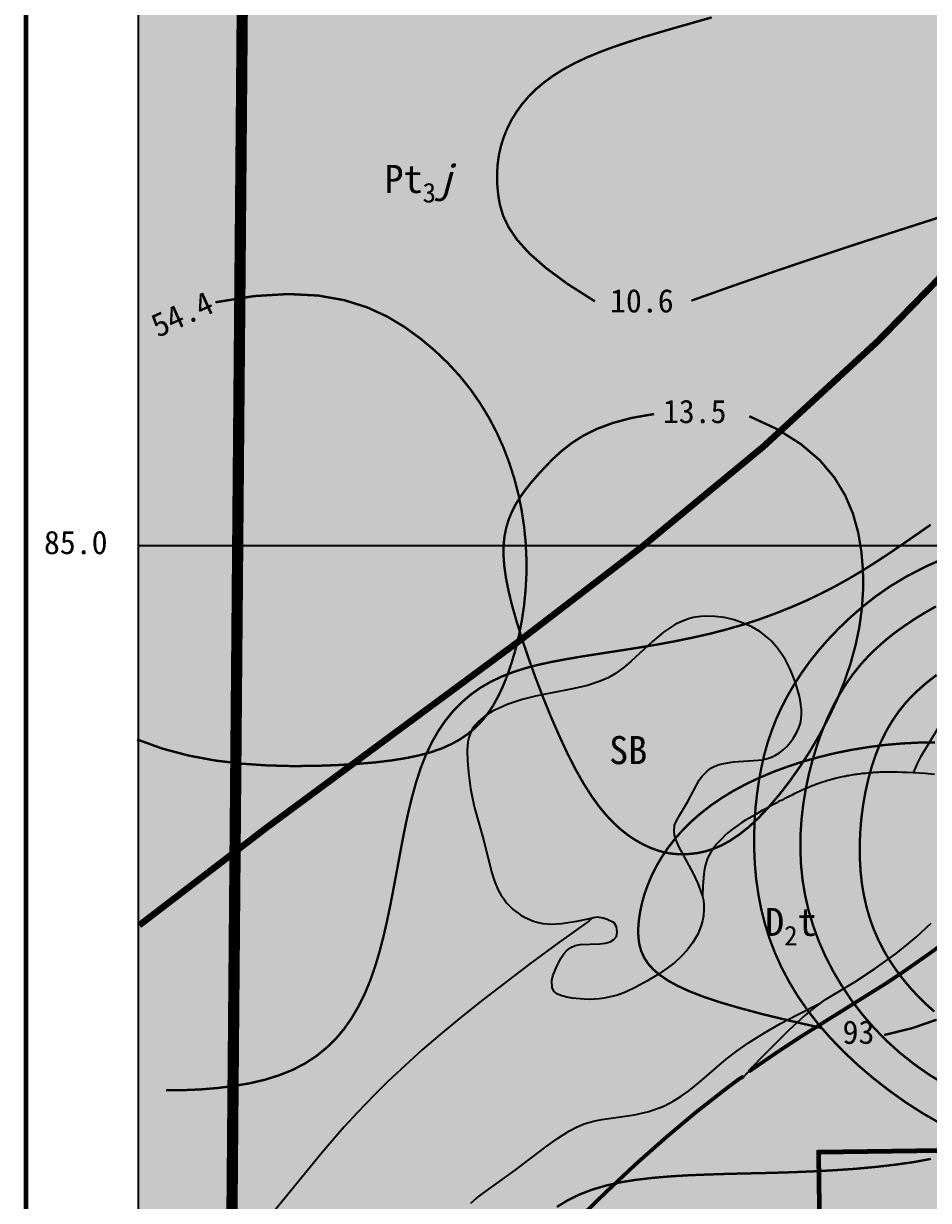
# Model space of a CAD drawing. Extents: x 13788 to 14373, y 59028 to 59855.
# Drawn here: x 13787.7 to 13884.5, y 59630 to 59755.8 of the extents above; entities that cross this region are included whole.
import ezdxf

# ---------------------------------------------------------------- set-up
doc = ezdxf.new("R2010")
doc.units = 0
doc.header["$LTSCALE"] = 0.5
doc.header["$MEASUREMENT"] = 0
for name, color, linetype in [('JJ', 7, 'Continuous'), ('TREE_LAYER', 7, 'Continuous'), ('图例WL', 7, 'Continuous'), ('图框', 7, 'Continuous'), ('地层代号', 7, 'Continuous'), ('地质界线', 7, 'Continuous'), ('填色', 6, 'Continuous'), ('异常WL', 7, 'Continuous'), ('异常WT', 7, 'Continuous'), ('构造', 7, 'Continuous')]:
    doc.layers.add(name, color=color, linetype=linetype)
doc.styles.add('HZTXT', font='', dxfattribs={"height": 1})
doc.styles.get("Standard").update_dxf_attribs({"font": ''})
doc.styles.get('HZTXT').set_extended_font_data('SimSun')
doc.styles.get('Standard').set_extended_font_data('SimSun')
doc.linetypes.add('914a', pattern='A,6,-2,[149,AAA.SHX,S=0.15,R=0,X=0,Y=0],-2', length=10)
doc.linetypes.add('实测不整合界线', pattern='A,0.408529,[54,DZZT,S=0.03,R=0,X=0,Y=1],1,[54,DZZT,S=0.03,R=0,X=0,Y=1],0.591471', length=2)

msp = doc.modelspace()

# ---------------------------------------------------------------- hatches: boundary and pattern name
at = {"layer": '图例WL', "linetype": 'Continuous', "true_color": 0xfd7e72}
h = msp.add_hatch(color=11, dxfattribs=at)
h.paths.add_polyline_path([(13922.66, 59613.28), (13921.44, 59611.35), (13920.31, 59609.66), (13919.15, 59608.06), (13918.24, 59606.96), (13917.39, 59606.07), (13916.31, 59605.11), (13915.14, 59604.2), (13913.88, 59603.35), (13912.54, 59602.56), (13910.65, 59601.59), (13908.18, 59600.5), (13905.67, 59599.55), (13903.47, 59598.81), (13902.01, 59598.38), (13900.17, 59597.96), (13896.9, 59597.32), (13898.82, 59599.61), (13900.29, 59601.26), (13901, 59601.99), (13901.66, 59602.62), (13902.59, 59603.36), (13907.1, 59605.91), (13909.86, 59607.59), (13913.33, 59609.79), (13914.59, 59610.52), (13915.45, 59610.96), (13916.93, 59611.61), (13918.33, 59612.1), (13920.25, 59612.67)], flags=16)
h.paths.add_polyline_path([(13967.63, 59630.74), (13966.99, 59632.44), (13966.42, 59633.94), (13965.92, 59635.25), (13965.47, 59636.39), (13965.07, 59637.39), (13964.7, 59638.25), (13964.36, 59639), (13964.05, 59639.65), (13963.73, 59640.23), (13963.42, 59640.74), (13963.09, 59641.18), (13962.74, 59641.58), (13962.35, 59641.92), (13961.91, 59642.23), (13961.42, 59642.5), (13960.85, 59642.75), (13960.21, 59642.98), (13959.51, 59643.19), (13958.75, 59643.38), (13957.97, 59643.56), (13957.17, 59643.72), (13956.37, 59643.86), (13955.58, 59643.98), (13954.83, 59644.09), (13954.13, 59644.18), (13953.47, 59644.26), (13952.87, 59644.34), (13952.32, 59644.41), (13951.82, 59644.5), (13951.37, 59644.6), (13950.98, 59644.72), (13950.64, 59644.88), (13950.36, 59645.06), (13950.14, 59645.28), (13949.96, 59645.53), (13949.83, 59645.81), (13949.74, 59646.11), (13949.69, 59646.44), (13949.68, 59646.79), (13949.71, 59647.16), (13949.77, 59647.54), (13949.86, 59647.95), (13949.99, 59648.38), (13950.15, 59648.84), (13950.35, 59649.33), (13950.59, 59649.85), (13950.88, 59650.41), (13951.2, 59651), (13951.58, 59651.64), (13951.99, 59652.32), (13952.43, 59653.03), (13952.9, 59653.77), (13953.38, 59654.54), (13953.88, 59655.33), (13954.37, 59656.15), (13954.87, 59656.98), (13955.36, 59657.83), (13955.84, 59658.69), (13956.31, 59659.57), (13956.8, 59660.46), (13957.28, 59661.38), (13957.78, 59662.31), (13958.3, 59663.26), (13958.83, 59664.23), (13959.39, 59665.22), (13959.97, 59666.21), (13960.56, 59667.2), (13961.17, 59668.17), (13961.77, 59669.1), (13962.38, 59669.99), (13962.99, 59670.81), (13963.58, 59671.55), (13964.17, 59672.21), (13964.75, 59672.78), (13965.36, 59673.29), (13966, 59673.72), (13966.69, 59674.11), (13967.45, 59674.45), (13968.29, 59674.75), (13969.23, 59675.03), (13970.28, 59675.29), (13971.43, 59675.53), (13972.66, 59675.77), (13973.95, 59676.02), (13975.29, 59676.27), (13976.65, 59676.53), (13978.03, 59676.82), (13979.4, 59677.13), (13980.75, 59677.47), (13982.07, 59677.85), (13983.35, 59678.25), (13984.58, 59678.69), (13985.77, 59679.16), (13986.89, 59679.66), (13987.96, 59680.2), (13988.95, 59680.76), (13989.86, 59681.35), (13990.71, 59681.97), (13991.5, 59682.61), (13992.23, 59683.27), (13992.92, 59683.94), (13993.57, 59684.61), (13994.19, 59685.29), (13994.78, 59685.97), (13995.37, 59686.63), (13995.93, 59687.29), (13996.49, 59687.93), (13997.04, 59688.54), (13997.58, 59689.12), (13998.11, 59689.67), (13998.64, 59690.18), (13999.16, 59690.64), (13999.67, 59691.04), (14000.18, 59691.4), (14000.67, 59691.71), (14001.14, 59691.96), (14001.58, 59692.17), (14001.99, 59692.33), (14002.35, 59692.44), (14002.67, 59692.5), (14002.94, 59692.52), (14003.16, 59692.49), (14003.34, 59692.41), (14003.49, 59692.27), (14003.6, 59692.08), (14003.68, 59691.83), (14003.75, 59691.51), (14003.8, 59691.12), (14003.83, 59690.67), (14003.86, 59690.15), (14003.88, 59689.58), (14003.88, 59688.96), (14003.88, 59688.31), (14003.87, 59687.62), (14003.86, 59686.91), (14003.83, 59686.19), (14003.8, 59685.46), (14003.77, 59684.72), (14003.73, 59683.98), (14003.69, 59683.23), (14003.66, 59682.49), (14003.63, 59681.74), (14003.61, 59680.99), (14003.61, 59680.25), (14003.62, 59679.51), (14003.64, 59678.77), (14003.67, 59678.04), (14003.71, 59677.31), (14003.77, 59676.59), (14003.83, 59675.87), (14003.9, 59675.16), (14003.98, 59674.46), (14004.07, 59673.76), (14004.16, 59673.05), (14004.25, 59672.33), (14004.33, 59671.56), (14004.41, 59670.75), (14004.47, 59669.88), (14004.52, 59668.93), (14004.55, 59667.9), (14004.55, 59666.76), (14004.53, 59665.56), (14004.5, 59664.31), (14004.46, 59663.06), (14004.4, 59661.84), (14004.35, 59660.68), (14004.29, 59659.61), (14004.24, 59658.66), (14007.02, 59663.28), (14008.15, 59665.85), (14008.9, 59667.68), (14009.6, 59669.55), (14010.07, 59670.98), (14010.61, 59672.93), (14010.93, 59674.45), (14011.22, 59676.28), (14011.39, 59677.81), (14011.5, 59679.84), (14011.49, 59681.85), (14011.35, 59683.84), (14011.24, 59684.81), (14011.02, 59686.26), (14010.66, 59688.02), (14010.16, 59689.95), (14008.27, 59696.31), (14007.6, 59698.74), (14007.15, 59700.66), (14006.84, 59702.56), (14006.69, 59704.1), (14006.61, 59705.99), (14006.62, 59707.91), (14006.76, 59712.37), (14006.8, 59714.43), (14006.75, 59716.56), (14006.65, 59718.19), (14006.49, 59719.76), (14006.18, 59721.92), (14005.28, 59726.97), (14004.98, 59728.79), (14004.82, 59730.07), (14004.54, 59733.58), (14004.29, 59736), (14003.91, 59738.55), (14003.49, 59740.62), (14003.09, 59742.18), (14002.78, 59743.22), (14002.42, 59744.24), (14002.03, 59745.25), (14001.45, 59746.54), (14001, 59747.43), (14000.49, 59748.26), (14000.2, 59748.65), (13999.51, 59749.37), (13999.1, 59749.71), (13998.65, 59750.02), (13998, 59750.41), (13997.03, 59750.88), (13996.11, 59751.25), (13995.3, 59751.51), (13994.59, 59751.64), (13994.18, 59751.65), (13993.31, 59751.56), (13992.38, 59751.34), (13991.4, 59751.02), (13989.85, 59750.41), (13986.93, 59749.16), (13984.37, 59748.16), (13983.5, 59747.76), (13982.73, 59747.34), (13982.08, 59746.86), (13981.69, 59746.48), (13981.1, 59745.8), (13980.2, 59744.58), (13978.31, 59741.87), (13977.65, 59741.01), (13976.97, 59740.23), (13976.13, 59739.42), (13975.56, 59739.04), (13974.76, 59738.67), (13974.29, 59738.52), (13973.27, 59738.25), (13972.33, 59738.27), (13970.98, 59738.65), (13969.87, 59738.87), (13968.31, 59739.06), (13967.34, 59739.22), (13966.95, 59739.21), (13966.53, 59739.16), (13965.64, 59738.93), (13964.69, 59738.55), (13963.7, 59738.05), (13962.22, 59737.13), (13961.27, 59736.42), (13960.37, 59735.68), (13959.12, 59734.49), (13956.7, 59731.94), (13956.03, 59731.29), (13955.32, 59730.69), (13954.44, 59730.1), (13953.63, 59729.64), (13950.52, 59728.17), (13949.59, 59727.68), (13948.67, 59727.12), (13948.21, 59726.81), (13947.21, 59726.02), (13944.31, 59723.38), (13943.54, 59722.77), (13942.6, 59722.23), (13941.84, 59722.03), (13937.97, 59722.2), (13936.89, 59722.17), (13935.81, 59722.05), (13934.75, 59721.81), (13934.23, 59721.64), (13933.72, 59721.43), (13933.23, 59721.17), (13932.76, 59720.87), (13932.31, 59720.51), (13931.89, 59720.09), (13931.49, 59719.62), (13931.12, 59719.09), (13930.66, 59718.24), (13930.3, 59717.44), (13930.11, 59716.89), (13930.01, 59716.46), (13929.87, 59715.51), (13929.82, 59713.92), (13929.87, 59712.81), (13929.98, 59711.72), (13930.21, 59710.18), (13930.59, 59708.29), (13930.84, 59706.85), (13931.02, 59705.37), (13931.1, 59704.35), (13931.13, 59703.32), (13931.11, 59702.27), (13931.03, 59701.22), (13930.86, 59700.01), (13930.78, 59699.64), (13928.67, 59697.4), (13928.24, 59697.54), (13928.02, 59697.9), (13927.84, 59698.4), (13927.16, 59701), (13926.8, 59702), (13926.42, 59702.8), (13925.77, 59703.86), (13925.24, 59704.99), (13924.83, 59706.27), (13924.7, 59706.8), (13924.52, 59707.9), (13924.47, 59708.45), (13924.47, 59709.54), (13924.56, 59710.35), (13924.85, 59711.35), (13925.21, 59712.02), (13926.23, 59713.66), (13926.77, 59714.62), (13927.23, 59715.61), (13927.56, 59716.61), (13927.65, 59717.12), (13927.7, 59717.64), (13927.69, 59718.15), (13927.61, 59718.67), (13927.46, 59719.18), (13927.24, 59719.7), (13926.93, 59720.21), (13926.52, 59720.73), (13925.54, 59721.71), (13924.74, 59722.88), (13924.13, 59723.67), (13923.38, 59724.52), (13922.94, 59724.95), (13921.97, 59725.77), (13921.43, 59726.15), (13920.32, 59726.81), (13919.95, 59726.97), (13919.48, 59726.96), (13919.17, 59726.75), (13918.87, 59726.4), (13918.6, 59725.93), (13918.35, 59725.36), (13918.14, 59724.73), (13917.96, 59724.05), (13917.74, 59722.86), (13917.61, 59721.75), (13917.57, 59720.73), (13917.61, 59719.91), (13917.73, 59718.66), (13917.72, 59717.87), (13917.68, 59717.02), (13917.58, 59716.09), (13917.37, 59714.61), (13917.08, 59713.03), (13916.72, 59711.4), (13916.31, 59709.73), (13915.85, 59708.07), (13914.73, 59704.53), (13914.21, 59703.13), (13913.83, 59702.25), (13913.41, 59701.38), (13912.93, 59700.54), (13912.38, 59699.71), (13911.74, 59698.88), (13911, 59698.03), (13909.84, 59696.84), (13909.04, 59696.1), (13907.84, 59695.1), (13906.7, 59694.26), (13905.66, 59693.62), (13904.83, 59693.23), (13903.67, 59692.81), (13902.37, 59692.44), (13898.94, 59691.59), (13897.34, 59691.16), (13895.68, 59690.64), (13894.56, 59690.23), (13892.56, 59689.4), (13891.19, 59688.73), (13890.4, 59688.25), (13890.05, 59687.99), (13889.72, 59687.71), (13889.22, 59687.17), (13888.66, 59686.41), (13888.15, 59685.55), (13886.27, 59681.79), (13885.56, 59680.54), (13883.73, 59677.47), (13883.32, 59676.7), (13882.88, 59675.71), (13884.14, 59675.64), (13885.37, 59675.49), (13886.27, 59675.21), (13887.04, 59674.74), (13887.7, 59674.02), (13888.09, 59673.38), (13888.32, 59672.92), (13888.69, 59671.94), (13888.95, 59670.88), (13889.11, 59669.79), (13889.17, 59668.72), (13889.12, 59667.59), (13888.96, 59666.59), (13888.65, 59665.39), (13888.16, 59664.23), (13887.43, 59662.91), (13886.86, 59662.06), (13886.22, 59661.23), (13885.53, 59660.42), (13884.78, 59659.64), (13883.22, 59658.18), (13882.36, 59657.44), (13881.03, 59656.39), (13878.79, 59654.77), (13876.68, 59653.37), (13873.48, 59651.45), (13873, 59651.12), (13872.28, 59650.58), (13871.3, 59649.77), (13869.53, 59648.15), (13866.86, 59645.48), (13865.66, 59644.23), (13865.29, 59643.75), (13864.74, 59643.24), (13864.24, 59642.96), (13862.89, 59641.95), (13859.59, 59639.37), (13856.46, 59636.74), (13853.17, 59633.83), (13849.92, 59630.77), (13845.84, 59626.8), (13840.1, 59621.06), (13838.63, 59619.54), (13837.86, 59618.7), (13838.31, 59618.92), (13839.88, 59620), (13841.53, 59621.03), (13843.31, 59622), (13844.73, 59622.68), (13846.77, 59623.51), (13848.42, 59624.07), (13850.04, 59624.53), (13852.24, 59625.06), (13854.72, 59625.55), (13858.58, 59626.2), (13861.24, 59626.54), (13864.21, 59626.81), (13868.48, 59627.08), (13872.33, 59627.21), (13875, 59627.23), (13876.07, 59627.19), (13877.1, 59627.09), (13878.37, 59626.89), (13879.53, 59626.52), (13880.42, 59626.1), (13881.25, 59625.56), (13881.65, 59625.24), (13882.22, 59624.68), (13882.86, 59623.92), (13883.41, 59623.1), (13883.91, 59622.22), (13884.39, 59621.21), (13884.86, 59620), (13885.06, 59618.98), (13884.99, 59618.02), (13884.66, 59617.15), (13883.95, 59615.55), (13883.76, 59615.03), (13883.64, 59614.53), (13883.6, 59614.07), (13883.68, 59613.65), (13883.89, 59613.28), (13884.57, 59612.78), (13885.07, 59612.6), (13885.6, 59612.51), (13886.13, 59612.53), (13886.89, 59612.68), (13887.39, 59612.7), (13887.88, 59612.53), (13888.57, 59611.88), (13888.9, 59611.3), (13889, 59610.89), (13889.03, 59610.41), (13889.02, 59609.88), (13888.87, 59608.04), (13888.81, 59606.34), (13888.73, 59605.74), (13887.61, 59603.62), (13887.19, 59602.62), (13887.02, 59602.1), (13886.89, 59601.56), (13886.79, 59600.8), (13886.78, 59600.46), (13886.82, 59599.91), (13886.93, 59599.36), (13887.13, 59598.82), (13887.59, 59598), (13887.89, 59597.59), (13888.54, 59596.89), (13889.51, 59596.05), (13890.31, 59595.46), (13891.18, 59594.89), (13892.5, 59594.08), (13894.34, 59593.02), (13895.56, 59592.23), (13896.56, 59591.46), (13897.48, 59590.53), (13897.83, 59590.12), (13898.2, 59589.66), (13898.87, 59588.7), (13900.49, 59586.12), (13900.8, 59585.26), (13901.15, 59583.67), (13901.63, 59584.1), (13906.9, 59588.75), (13919.05, 59599.33), (13922.54, 59602.25), (13925.69, 59604.79), (13928.5, 59606.94), (13931.36, 59608.99), (13934.27, 59610.93), (13936.8, 59612.47), (13939.61, 59614.03), (13942.72, 59615.61), (13945.91, 59617.1), (13949.62, 59618.71)])
at = {"layer": '填色', "true_color": 0xf5e173}
h = msp.add_hatch(color=41, dxfattribs=at)
h.paths.add_polyline_path([(14240, 59800), (13800, 59800), (13800, 59040), (14240, 59040)])
h.paths.add_polyline_path([(14090.68, 59568.55), (14090.64, 59568.66), (14090.59, 59568.77), (14090.55, 59568.88), (14090.5, 59568.99), (14090.45, 59569.09), (14090.41, 59569.2), (14090.36, 59569.31), (14090.32, 59569.41), (14090.27, 59569.52), (14090.23, 59569.62), (14090.19, 59569.73), (14090.14, 59569.83), (14090.1, 59569.93), (14090.06, 59570.03), (14090.02, 59570.13), (14089.97, 59570.22), (14089.93, 59570.32), (14089.89, 59570.41), (14089.85, 59570.51), (14089.81, 59570.6), (14089.77, 59570.69), (14089.74, 59570.78), (14089.7, 59570.87), (14089.66, 59570.95), (14089.63, 59571.04), (14089.59, 59571.12), (14089.55, 59571.2), (14089.52, 59571.28), (14089.49, 59571.35), (14089.49, 59571.35), (14089.72, 59570.82), (14090.26, 59569.55), (14090.73, 59568.45), (14090.73, 59568.45), (14090.73, 59568.45)], flags=16)
at = {"layer": '填色', "true_color": 0xff8787}
msp.add_hatch(color=11, dxfattribs=at).paths.add_polyline_path([(13859.99, 59674.92), (13860.26, 59675.3), (13860.82, 59675.89), (13861.22, 59676.18), (13861.66, 59676.4), (13862.13, 59676.58), (13862.62, 59676.71), (13863.66, 59676.86), (13865.77, 59677), (13866.75, 59677.1), (13867.28, 59677.22), (13867.71, 59677.36), (13868.14, 59677.58), (13868.55, 59677.85), (13868.96, 59678.17), (13869.34, 59678.53), (13869.7, 59678.93), (13870.03, 59679.37), (13870.43, 59680.03), (13870.65, 59680.51), (13870.8, 59680.99), (13870.88, 59681.48), (13870.92, 59681.97), (13870.91, 59682.47), (13870.77, 59683.49), (13870.66, 59684), (13870.27, 59685.35), (13869.9, 59686.36), (13869.68, 59686.84), (13869.21, 59687.77), (13868.94, 59688.21), (13868.36, 59689.04), (13867.7, 59689.78), (13867.35, 59690.11), (13866.98, 59690.43), (13866.46, 59690.8), (13865.61, 59691.29), (13864.69, 59691.71), (13863.71, 59692.04), (13862.7, 59692.29), (13861.67, 59692.43), (13860.63, 59692.45), (13860.12, 59692.41), (13859.33, 59692.29), (13858.84, 59692.16), (13858.36, 59692), (13857.45, 59691.58), (13857.02, 59691.32), (13856.17, 59690.74), (13854.98, 59689.75), (13852.71, 59687.65), (13851.97, 59687), (13851.05, 59686.33), (13850.25, 59685.87), (13849.41, 59685.49), (13848.05, 59685.04), (13846.6, 59684.7), (13842.47, 59683.88), (13841.07, 59683.53), (13839.46, 59683), (13838.44, 59682.55), (13837.96, 59682.31), (13837.07, 59681.75), (13836.68, 59681.45), (13836.33, 59681.13), (13836.02, 59680.78), (13835.76, 59680.42), (13835.48, 59679.87), (13835.35, 59679.45), (13835.26, 59679.01), (13835.19, 59678.07), (13835.22, 59677.03), (13835.31, 59675.72), (13835.53, 59674.02), (13835.73, 59672.96), (13835.97, 59671.96), (13836.97, 59668.44), (13837.77, 59665.11), (13838.09, 59664.11), (13838.5, 59663.16), (13838.79, 59662.64), (13839.08, 59662.21), (13839.39, 59661.81), (13840.11, 59661.09), (13840.92, 59660.48), (13841.36, 59660.22), (13842.27, 59659.82), (13842.76, 59659.68), (13843.25, 59659.59), (13844.24, 59659.52), (13845.25, 59659.58), (13846.91, 59659.82), (13848.11, 59660.1), (13848.71, 59660.21), (13849.13, 59660.25), (13849.73, 59660.15), (13850.13, 59660.02), (13850.89, 59659.66), (13851.15, 59659.23), (13851.22, 59658.66), (13851.13, 59658.2), (13850.87, 59657.87), (13850.46, 59657.64), (13849.94, 59657.5), (13849.35, 59657.42), (13847.24, 59657.34), (13846.71, 59657.24), (13846.26, 59657.03), (13845.86, 59656.73), (13845.51, 59656.34), (13845.21, 59655.9), (13844.76, 59655.02), (13844.35, 59653.99), (13844.23, 59653.49), (13844.26, 59652.7), (13844.47, 59652.33), (13844.82, 59652.05), (13845.29, 59651.85), (13845.83, 59651.71), (13846.41, 59651.61), (13847.67, 59651.5), (13848.24, 59651.48), (13849.31, 59651.54), (13849.82, 59651.61), (13850.79, 59651.81), (13851.24, 59651.94), (13852.11, 59652.26), (13853.12, 59652.74), (13854.4, 59653.42), (13855.71, 59654.21), (13856.56, 59654.8), (13857.37, 59655.43), (13858.01, 59656.01), (13858.7, 59656.75), (13859.31, 59657.56), (13859.82, 59658.44), (13860.21, 59659.38), (13860.34, 59659.88), (13860.44, 59660.39), (13860.49, 59661.15), (13860.47, 59661.69), (13860.39, 59662.24), (13860.26, 59662.78), (13859.88, 59663.87), (13859.38, 59664.92), (13857.82, 59667.83), (13857.46, 59668.68), (13857.35, 59669.07), (13857.29, 59669.44), (13857.35, 59670.09), (13857.48, 59670.42), (13857.91, 59671.22), (13858.75, 59672.62)])
at = {"layer": '填色', "true_color": 0xffcfbf}
h = msp.add_hatch(color=254, dxfattribs=at)
h.paths.add_polyline_path([(13810.44, 59597.75), (13812.14, 59598.85), (13812.95, 59599.44), (13813.64, 59600), (13800, 59600), (13800, 59593.74), (13802.65, 59594.44), (13804.72, 59595.12), (13806.72, 59595.89), (13808.63, 59596.77)])
h.paths.add_polyline_path([(13860.39, 59663.63), (13860.32, 59662.51), (13860.39, 59662.24), (13860.47, 59661.69), (13860.49, 59661.15), (13860.44, 59660.39), (13860.34, 59659.88), (13860.21, 59659.38), (13859.82, 59658.44), (13859.31, 59657.56), (13858.7, 59656.75), (13858.01, 59656.01), (13857.37, 59655.43), (13856.56, 59654.8), (13855.71, 59654.21), (13854.4, 59653.42), (13853.12, 59652.74), (13852.11, 59652.26), (13851.24, 59651.94), (13850.79, 59651.81), (13849.82, 59651.61), (13849.31, 59651.54), (13848.24, 59651.48), (13847.67, 59651.5), (13846.41, 59651.61), (13845.83, 59651.71), (13845.29, 59651.85), (13844.82, 59652.05), (13844.47, 59652.33), (13844.26, 59652.7), (13844.23, 59653.49), (13844.35, 59653.99), (13844.76, 59655.02), (13845.21, 59655.9), (13845.51, 59656.34), (13845.86, 59656.73), (13846.26, 59657.03), (13846.71, 59657.24), (13847.24, 59657.34), (13849.35, 59657.42), (13849.94, 59657.5), (13850.46, 59657.64), (13850.87, 59657.87), (13851.13, 59658.2), (13851.22, 59658.66), (13851.15, 59659.23), (13850.89, 59659.66), (13850.13, 59660.02), (13849.73, 59660.15), (13849.13, 59660.25), (13848.71, 59660.21), (13848.57, 59660.18), (13848.18, 59659.83), (13844.97, 59657.56), (13841.86, 59655.27), (13836.85, 59651.44), (13834.57, 59649.62), (13832.29, 59647.73), (13830.41, 59646.1), (13828.54, 59644.42), (13826.7, 59642.68), (13825.24, 59641.25), (13823.45, 59639.39), (13822.04, 59637.86), (13819.66, 59635.1), (13814.07, 59628.26), (13812.29, 59626.22), (13810.88, 59624.71), (13809.82, 59623.65), (13809.11, 59623), (13808.06, 59622.1), (13807.36, 59621.57), (13806.66, 59621.09), (13805.96, 59620.66), (13805.28, 59620.3), (13804.08, 59619.77), (13803.25, 59619.31), (13802.36, 59618.7), (13801.6, 59618.05), (13801.17, 59617.59), (13800.81, 59617.11), (13800.51, 59616.61), (13800.26, 59616.09), (13800, 59615.31), (13800, 59600), (13813.64, 59600), (13813.72, 59600.07), (13814.46, 59600.72), (13815.17, 59601.4), (13816.17, 59602.48), (13816.78, 59603.24), (13817.36, 59604.04), (13818.08, 59605.18), (13819.33, 59607.42), (13821.5, 59611.68), (13822.48, 59613.52), (13823.48, 59615.24), (13824.27, 59616.41), (13824.81, 59617.12), (13825.49, 59617.9), (13826.1, 59618.5), (13828.6, 59620.82), (13830.16, 59622.49), (13830.92, 59623.4), (13831.6, 59624.31), (13833.92, 59627.66), (13834.71, 59628.72), (13835.58, 59629.67), (13836.18, 59630.21), (13836.88, 59630.76), (13840.3, 59633.2), (13843.59, 59635.7), (13844.83, 59636.61), (13846.05, 59637.39), (13846.86, 59637.82), (13847.68, 59638.17), (13848.67, 59638.45), (13849.58, 59638.63), (13853.06, 59639.14), (13854.6, 59639.49), (13855.81, 59639.9), (13856.29, 59640.11), (13857.19, 59640.58), (13858.05, 59641.11), (13858.86, 59641.69), (13860.02, 59642.64), (13862.85, 59645.08), (13864.03, 59645.99), (13865.26, 59646.84), (13866.95, 59647.9), (13868.69, 59648.9), (13870.46, 59649.84), (13873, 59651.12), (13873.48, 59651.45), (13876.68, 59653.37), (13878.79, 59654.77), (13881.03, 59656.39), (13882.36, 59657.44), (13883.22, 59658.18), (13884.78, 59659.64), (13885.53, 59660.42), (13886.22, 59661.23), (13886.86, 59662.06), (13887.43, 59662.91), (13888.16, 59664.23), (13888.55, 59665.15), (13888.71, 59665.63), (13888.96, 59666.59), (13889.12, 59667.59), (13889.17, 59668.72), (13889.11, 59669.79), (13888.95, 59670.88), (13888.69, 59671.94), (13888.32, 59672.92), (13888.09, 59673.38), (13887.83, 59673.8), (13887.55, 59674.19), (13887.23, 59674.53), (13886.83, 59674.87), (13886.45, 59675.1), (13886.04, 59675.28), (13885.6, 59675.42), (13885.14, 59675.52), (13884.14, 59675.64), (13882.88, 59675.71), (13880.96, 59675.79), (13879.82, 59675.78), (13878.73, 59675.74), (13877.15, 59675.59), (13876.16, 59675.44), (13874.73, 59675.15), (13873.82, 59674.9), (13872.52, 59674.48), (13871.31, 59673.99), (13870.09, 59673.43), (13868.43, 59672.59), (13866.72, 59671.67), (13863.19, 59669.63), (13862.44, 59668.75), (13861.82, 59667.92), (13861.34, 59667.13), (13860.97, 59666.33), (13860.7, 59665.51), (13860.51, 59664.61)])
at = {"layer": '填色', "true_color": 0xe7c7b7}
h = msp.add_hatch(color=254, dxfattribs=at)
h.paths.add_polyline_path([(13818.47, 59593.41), (13821.69, 59598.13), (13823.02, 59600), (13813.64, 59600), (13812.95, 59599.44), (13812.14, 59598.85), (13810.44, 59597.75), (13808.63, 59596.77), (13806.72, 59595.89), (13804.72, 59595.12), (13802.65, 59594.44), (13800, 59593.74), (13800, 59584.29), (13801.08, 59584.71), (13802.37, 59585.16), (13803.75, 59585.59), (13805.72, 59586.15), (13809.43, 59587.08), (13815.12, 59588.35)])
h.paths.add_polyline_path([(13830.12, 59609.62), (13832.91, 59613.08), (13835.75, 59616.39), (13837.23, 59618.04), (13837.86, 59618.7), (13838.63, 59619.54), (13840.1, 59621.06), (13845.84, 59626.8), (13849.92, 59630.77), (13853.17, 59633.83), (13856.46, 59636.74), (13859.59, 59639.37), (13862.89, 59641.95), (13864.24, 59642.96), (13864.74, 59643.24), (13865.1, 59643.63), (13865.29, 59643.75), (13865.66, 59644.23), (13866.86, 59645.48), (13869.53, 59648.15), (13871.3, 59649.77), (13872.28, 59650.58), (13873, 59651.12), (13870.46, 59649.84), (13868.69, 59648.9), (13866.95, 59647.9), (13865.26, 59646.84), (13864.03, 59645.99), (13862.85, 59645.08), (13860.02, 59642.64), (13858.86, 59641.69), (13858.05, 59641.11), (13857.19, 59640.58), (13856.29, 59640.11), (13855.81, 59639.9), (13854.6, 59639.49), (13853.06, 59639.14), (13849.58, 59638.63), (13848.67, 59638.45), (13847.68, 59638.17), (13846.86, 59637.82), (13846.05, 59637.39), (13844.83, 59636.61), (13843.59, 59635.7), (13840.3, 59633.2), (13836.88, 59630.76), (13836.18, 59630.21), (13835.58, 59629.67), (13834.71, 59628.72), (13833.92, 59627.66), (13831.6, 59624.31), (13830.92, 59623.4), (13830.16, 59622.49), (13828.6, 59620.82), (13826.1, 59618.5), (13825.49, 59617.9), (13824.81, 59617.12), (13824.27, 59616.41), (13823.48, 59615.24), (13822.48, 59613.52), (13821.5, 59611.68), (13819.33, 59607.42), (13818.08, 59605.18), (13817.36, 59604.04), (13816.78, 59603.24), (13816.17, 59602.48), (13815.17, 59601.4), (13814.46, 59600.72), (13813.65, 59600), (13823.02, 59600), (13824.66, 59602.34), (13827.37, 59606.03)])

# ---------------------------------------------------------------- linework, layer by layer
at = {"layer": 'JJ', "color": 5, "linetype": '914a', "ltscale": 5, "const_width": 1.2, "elevation": 0.18, "flags": 128}
msp.add_lwpolyline([(14237.91, 59800), (14232.75, 59043.66), (13805.05, 59047.01), (13811.5, 59800)], dxfattribs=at)
at = {"layer": 'TREE_LAYER', "color": 5, "const_width": 0.5, "elevation": -20.42}
msp.add_lwpolyline([(13872.75, 59635.14), (14096.21, 59638.16), (14096.99, 59582.75), (14039.04, 59581.95), (14038.66, 59609.65), (13947.61, 59608.42), (13947.85, 59589.95), (13873.35, 59588.97), (13872.75, 59635.14)], close=True, dxfattribs=at)
at = {"layer": '图框', "const_width": 0.5, "elevation": 2}
msp.add_lwpolyline([(13788, 59812), (13788, 59028)], dxfattribs=at)
at = {"layer": '图框'}
for points, elevation in [([(13800, 59812), (13800, 59040)], 1), ([(13800, 59700), (14240, 59700)], 10)]:
    msp.add_lwpolyline(points, dxfattribs=dict(at, elevation=elevation))
at = {"layer": '地质界线'}
for points, elevation in [([(13860.32, 59662.51), (13860.26, 59662.78), (13859.88, 59663.87), (13859.38, 59664.92), (13857.82, 59667.83), (13857.46, 59668.68), (13857.35, 59669.07), (13857.29, 59669.44), (13857.35, 59670.09), (13857.48, 59670.42), (13857.91, 59671.22), (13858.75, 59672.62), (13859.99, 59674.92), (13860.26, 59675.3), (13860.82, 59675.89), (13861.22, 59676.18), (13861.66, 59676.4), (13862.13, 59676.58), (13862.62, 59676.71), (13863.66, 59676.86), (13865.77, 59677), (13866.75, 59677.1), (13867.28, 59677.22), (13867.71, 59677.36), (13868.14, 59677.58), (13868.55, 59677.85), (13868.96, 59678.17), (13869.34, 59678.53), (13869.7, 59678.93), (13870.03, 59679.37), (13870.43, 59680.03), (13870.65, 59680.51), (13870.8, 59680.99), (13870.88, 59681.48), (13870.92, 59681.97), (13870.91, 59682.47), (13870.77, 59683.49), (13870.66, 59684), (13870.27, 59685.35), (13869.9, 59686.36), (13869.68, 59686.84), (13869.21, 59687.77), (13868.94, 59688.21), (13868.36, 59689.04), (13867.7, 59689.78), (13867.35, 59690.11), (13866.98, 59690.43), (13866.46, 59690.8), (13865.61, 59691.29), (13864.69, 59691.71), (13863.71, 59692.04), (13862.7, 59692.29), (13861.67, 59692.43), (13860.63, 59692.45), (13860.12, 59692.41), (13859.33, 59692.29), (13858.84, 59692.16), (13858.36, 59692), (13857.45, 59691.58), (13857.02, 59691.32), (13856.17, 59690.74), (13854.98, 59689.75), (13852.71, 59687.65), (13851.97, 59687), (13851.05, 59686.33), (13850.25, 59685.87), (13849.41, 59685.49), (13848.05, 59685.04), (13846.6, 59684.7), (13842.47, 59683.88), (13841.07, 59683.53), (13839.46, 59683), (13838.44, 59682.55), (13837.96, 59682.31), (13837.07, 59681.75), (13836.68, 59681.45), (13836.33, 59681.13), (13836.02, 59680.78), (13835.76, 59680.42), (13835.48, 59679.87), (13835.35, 59679.45), (13835.26, 59679.01), (13835.19, 59678.07), (13835.22, 59677.03), (13835.31, 59675.72), (13835.53, 59674.02), (13835.73, 59672.96), (13835.97, 59671.96), (13836.97, 59668.44), (13837.77, 59665.11), (13838.09, 59664.11), (13838.5, 59663.16), (13838.79, 59662.64), (13839.08, 59662.21), (13839.39, 59661.81), (13840.11, 59661.09), (13840.92, 59660.48), (13841.36, 59660.22), (13842.27, 59659.82), (13842.76, 59659.68), (13843.25, 59659.59), (13844.24, 59659.52), (13845.25, 59659.58), (13846.91, 59659.82)], 223), ([(13885.14, 59675.52), (13884.14, 59675.64), (13882.88, 59675.71), (13883.32, 59676.7), (13883.73, 59677.47), (13885.56, 59680.54)], 215), ([(13846.91, 59659.82), (13848.11, 59660.1), (13848.57, 59660.18)], 223), ([(13873, 59651.12), (13873.48, 59651.45), (13876.68, 59653.37), (13878.79, 59654.77), (13881.03, 59656.39), (13882.36, 59657.44), (13883.22, 59658.18), (13884.78, 59659.64)], 215), ([(13835.58, 59629.67), (13836.18, 59630.21), (13836.88, 59630.76), (13840.3, 59633.2), (13843.59, 59635.7), (13844.83, 59636.61), (13846.05, 59637.39), (13846.86, 59637.82), (13847.68, 59638.17), (13848.67, 59638.45), (13849.58, 59638.63), (13853.06, 59639.14), (13854.6, 59639.49), (13855.81, 59639.9), (13856.29, 59640.11), (13857.19, 59640.58), (13858.05, 59641.11), (13858.86, 59641.69), (13860.02, 59642.64), (13862.85, 59645.08), (13864.03, 59645.99), (13865.26, 59646.84), (13866.95, 59647.9), (13868.69, 59648.9), (13870.46, 59649.84), (13873, 59651.12), (13872.28, 59650.58), (13871.3, 59649.77), (13869.53, 59648.15), (13866.86, 59645.48), (13865.66, 59644.23), (13865.29, 59643.75)], 237)]:
    msp.add_lwpolyline(points, dxfattribs=dict(at, elevation=elevation))
at = {"layer": '地质界线', "color": 0, "linetype": '实测不整合界线', "ltscale": 2, "flags": 128}
msp.add_lwpolyline([(13882.88, 59675.71), (13882.22, 59675.74), (13881.68, 59675.75), (13881.23, 59675.77), (13880.86, 59675.78), (13880.56, 59675.78), (13880.31, 59675.78), (13880.11, 59675.78), (13879.92, 59675.78), (13879.75, 59675.77), (13879.59, 59675.77), (13879.43, 59675.76), (13879.28, 59675.76), (13879.12, 59675.75), (13878.97, 59675.74), (13878.81, 59675.73), (13878.65, 59675.72), (13878.48, 59675.71), (13878.3, 59675.69), (13878.12, 59675.68), (13877.94, 59675.66), (13877.76, 59675.64), (13877.59, 59675.62), (13877.41, 59675.61), (13877.25, 59675.59), (13877.09, 59675.57), (13876.94, 59675.55), (13876.8, 59675.53), (13876.66, 59675.51), (13876.52, 59675.49), (13876.38, 59675.47), (13876.23, 59675.44), (13876.08, 59675.42), (13875.93, 59675.39), (13875.77, 59675.36), (13875.61, 59675.32), (13875.44, 59675.29), (13875.28, 59675.26), (13875.12, 59675.22), (13874.96, 59675.19), (13874.81, 59675.15), (13874.67, 59675.12), (13874.53, 59675.09), (13874.4, 59675.06), (13874.27, 59675.02), (13874.15, 59674.99), (13874.02, 59674.95), (13873.89, 59674.91), (13873.75, 59674.87), (13873.61, 59674.83), (13873.46, 59674.78), (13873.31, 59674.74), (13873.16, 59674.69), (13873, 59674.63), (13872.85, 59674.58), (13872.69, 59674.52), (13872.53, 59674.47), (13872.37, 59674.41), (13872.22, 59674.35), (13872.07, 59674.29), (13871.91, 59674.23), (13871.76, 59674.17), (13871.61, 59674.11), (13871.46, 59674.04), (13871.31, 59673.98), (13871.15, 59673.91), (13871, 59673.84), (13870.85, 59673.77), (13870.69, 59673.7), (13870.53, 59673.63), (13870.37, 59673.55), (13870.2, 59673.47), (13870.02, 59673.38), (13869.84, 59673.29), (13869.65, 59673.2), (13869.45, 59673.1), (13869.25, 59673), (13869.05, 59672.9), (13868.84, 59672.79), (13868.63, 59672.69), (13868.42, 59672.58), (13868.21, 59672.47), (13867.99, 59672.35), (13867.77, 59672.23), (13867.53, 59672.11), (13867.29, 59671.97), (13867.02, 59671.82), (13866.73, 59671.66), (13866.42, 59671.49), (13866.07, 59671.29), (13865.71, 59671.08), (13865.33, 59670.86), (13864.94, 59670.62), (13864.55, 59670.37), (13864.16, 59670.11), (13863.78, 59669.84), (13863.41, 59669.56), (13863.06, 59669.28), (13862.73, 59668.99), (13862.42, 59668.69), (13862.14, 59668.4), (13861.87, 59668.1), (13861.63, 59667.8), (13861.41, 59667.5), (13861.21, 59667.2), (13861.04, 59666.91), (13860.88, 59666.59), (13860.75, 59666.21), (13860.63, 59665.75), (13860.53, 59665.18), (13860.45, 59664.47), (13860.38, 59663.59), (13860.32, 59662.51)], dxfattribs=at)
for points, elevation in [([(13860.32, 59662.51), (13860.39, 59662.24), (13860.47, 59661.69), (13860.49, 59661.15), (13860.44, 59660.39), (13860.34, 59659.88), (13860.21, 59659.38), (13859.82, 59658.44), (13859.31, 59657.56), (13858.7, 59656.75), (13858.01, 59656.01), (13857.37, 59655.43), (13856.56, 59654.8), (13855.71, 59654.21), (13854.4, 59653.42), (13853.12, 59652.74), (13852.11, 59652.26), (13851.24, 59651.94), (13850.79, 59651.81), (13849.82, 59651.61), (13849.31, 59651.54), (13848.24, 59651.48), (13847.67, 59651.5), (13846.41, 59651.61), (13845.83, 59651.71), (13845.29, 59651.85), (13844.82, 59652.05), (13844.47, 59652.33), (13844.26, 59652.7), (13844.23, 59653.49), (13844.35, 59653.99), (13844.76, 59655.02), (13845.21, 59655.9), (13845.51, 59656.34), (13845.86, 59656.73), (13846.26, 59657.03), (13846.71, 59657.24), (13847.24, 59657.34), (13849.35, 59657.42), (13849.94, 59657.5), (13850.46, 59657.64), (13850.87, 59657.87), (13851.13, 59658.2), (13851.22, 59658.66), (13851.15, 59659.23), (13850.89, 59659.66), (13850.13, 59660.02), (13849.73, 59660.15), (13849.13, 59660.25), (13848.71, 59660.21), (13848.62, 59660.19)], 223), ([(13848.57, 59660.18), (13848.18, 59659.83), (13844.97, 59657.56), (13841.86, 59655.27), (13836.85, 59651.44), (13834.57, 59649.62), (13832.29, 59647.73), (13830.41, 59646.1), (13828.54, 59644.42), (13826.7, 59642.68), (13825.24, 59641.25), (13823.45, 59639.39), (13822.04, 59637.86), (13819.66, 59635.1), (13814.07, 59628.26), (13812.29, 59626.22), (13810.88, 59624.71), (13809.82, 59623.65), (13809.11, 59623), (13808.06, 59622.1), (13807.36, 59621.57), (13806.66, 59621.09), (13805.96, 59620.66), (13805.28, 59620.3), (13804.08, 59619.77), (13803.25, 59619.31), (13802.36, 59618.7), (13801.6, 59618.05), (13801.17, 59617.59), (13800.81, 59617.11), (13800.51, 59616.61), (13800.26, 59616.09), (13800, 59615.32)], 224)]:
    msp.add_lwpolyline(points, dxfattribs=dict(at, elevation=elevation))
at = {"layer": '地质界线', "elevation": 241}
msp.add_lwpolyline([(13865.29, 59643.75), (13865.1, 59643.63), (13864.74, 59643.24)], close=True, dxfattribs=at)
at = {"layer": '异常WL', "color": 202, "true_color": 0x8f00bf, "const_width": 0.25}
for points in [[(13861.32, 59756.47), (13859.44, 59755.93), (13857.6, 59755.41), (13855.81, 59754.89), (13854.09, 59754.38), (13852.44, 59753.85), (13850.86, 59753.32), (13849.38, 59752.77), (13847.98, 59752.19), (13846.69, 59751.58), (13845.5, 59750.94), (13844.42, 59750.26), (13843.44, 59749.55), (13842.56, 59748.81), (13841.77, 59748.03), (13841.07, 59747.22), (13840.46, 59746.38), (13839.92, 59745.51), (13839.47, 59744.61), (13839.09, 59743.68), (13838.79, 59742.73), (13838.57, 59741.75), (13838.43, 59740.73), (13838.37, 59739.7), (13838.39, 59738.63), (13838.49, 59737.54), (13838.68, 59736.41), (13839.03, 59735.24), (13839.62, 59734.01), (13840.52, 59732.68), (13841.81, 59731.25), (13843.58, 59729.69), (13845.89, 59727.98), (13848.83, 59726.11)], [(13859.14, 59726.18), (13864.01, 59727.91), (13868.61, 59729.5), (13872.95, 59730.96), (13877.03, 59732.31), (13880.86, 59733.55), (13884.44, 59734.7), (13887.79, 59735.77)]]:
    msp.add_lwpolyline(points, dxfattribs=at)
at = {"layer": '异常WL', "const_width": 0.25}
msp.add_lwpolyline([(13808.27, 59726.01), (13812.41, 59726.67), (13816.04, 59726.89), (13819.23, 59726.73), (13822.01, 59726.24), (13824.45, 59725.48), (13826.59, 59724.5), (13828.49, 59723.36), (13830.19, 59722.12), (13831.74, 59720.82), (13833.15, 59719.47), (13834.43, 59718.07), (13835.58, 59716.63), (13836.61, 59715.14), (13837.53, 59713.62), (13838.35, 59712.05), (13839.07, 59710.45), (13839.69, 59708.81), (13840.22, 59707.15), (13840.66, 59705.46), (13841, 59703.76), (13841.26, 59702.04), (13841.43, 59700.33), (13841.51, 59698.62), (13841.51, 59696.92), (13841.42, 59695.24), (13841.26, 59693.59), (13841.02, 59691.98), (13840.72, 59690.43), (13840.36, 59688.94), (13839.95, 59687.53), (13839.5, 59686.21), (13839.02, 59684.99), (13838.5, 59683.89), (13837.95, 59682.89), (13837.35, 59681.99), (13836.7, 59681.19), (13835.99, 59680.47), (13835.22, 59679.83), (13834.38, 59679.26), (13833.45, 59678.75), (13832.44, 59678.3), (13831.32, 59677.91), (13830.07, 59677.57), (13828.68, 59677.28), (13827.14, 59677.03), (13825.41, 59676.82), (13823.5, 59676.66), (13821.36, 59676.53), (13819.01, 59676.44), (13816.47, 59676.42), (13813.79, 59676.49), (13811.02, 59676.68), (13808.2, 59677.02), (13805.37, 59677.55), (13802.58, 59678.29), (13799.88, 59679.27)], dxfattribs=at)
at = {"layer": '异常WL', "color": 10, "const_width": 0.25}
msp.add_lwpolyline([(13865.33, 59713.83), (13868.38, 59712.41), (13870.87, 59710.83), (13872.87, 59709.12), (13874.42, 59707.29), (13875.58, 59705.38), (13876.42, 59703.41), (13876.98, 59701.39), (13877.32, 59699.36), (13877.49, 59697.34), (13877.51, 59695.32), (13877.38, 59693.31), (13877.11, 59691.32), (13876.7, 59689.34), (13876.16, 59687.38), (13875.5, 59685.44), (13874.73, 59683.53), (13873.84, 59681.64), (13872.87, 59679.8), (13871.83, 59678.02), (13870.74, 59676.34), (13869.62, 59674.75), (13868.49, 59673.3), (13867.37, 59671.99), (13866.29, 59670.84), (13865.25, 59669.88), (13864.25, 59669.09), (13863.3, 59668.45), (13862.39, 59667.95), (13861.52, 59667.58), (13860.67, 59667.31), (13859.86, 59667.13), (13859.07, 59667.03), (13858.3, 59666.99), (13857.55, 59667.01), (13856.81, 59667.09), (13856.08, 59667.24), (13855.35, 59667.46), (13854.63, 59667.74), (13853.9, 59668.09), (13853.16, 59668.51), (13852.42, 59669), (13851.66, 59669.59), (13850.88, 59670.29), (13850.1, 59671.11), (13849.29, 59672.08), (13848.47, 59673.22), (13847.63, 59674.54), (13846.77, 59676.06), (13845.89, 59677.78), (13845.01, 59679.68), (13844.13, 59681.7), (13843.28, 59683.79), (13842.48, 59685.89), (13841.73, 59687.97), (13841.06, 59689.97), (13840.47, 59691.85), (13839.99, 59693.55), (13839.61, 59695.09), (13839.33, 59696.49), (13839.15, 59697.76), (13839.06, 59698.92), (13839.07, 59699.98), (13839.16, 59700.97), (13839.35, 59701.89), (13839.61, 59702.77), (13839.96, 59703.61), (13840.38, 59704.43), (13840.88, 59705.23), (13841.45, 59706.02), (13842.09, 59706.82), (13842.79, 59707.62), (13843.55, 59708.44), (13844.37, 59709.28), (13845.29, 59710.12), (13846.35, 59710.95), (13847.58, 59711.74), (13849.04, 59712.47), (13850.76, 59713.11), (13852.79, 59713.65), (13855.16, 59714.06)], dxfattribs=at)
at = {"layer": '异常WL', "color": 210, "const_width": 0.25}
for points in [[(13884.72, 59702.22), (13883.33, 59701.25), (13881.93, 59700.28), (13880.5, 59699.3), (13879.05, 59698.34), (13877.57, 59697.4), (13876.06, 59696.5), (13874.52, 59695.64), (13872.94, 59694.83), (13871.33, 59694.06), (13869.68, 59693.35), (13868.01, 59692.69), (13866.31, 59692.07), (13864.58, 59691.51), (13862.83, 59691.01), (13861.05, 59690.55), (13859.26, 59690.15), (13857.47, 59689.78), (13855.69, 59689.45), (13853.92, 59689.15), (13852.17, 59688.87), (13850.47, 59688.61), (13848.81, 59688.35), (13847.2, 59688.1), (13845.66, 59687.83), (13844.17, 59687.55), (13842.74, 59687.24), (13841.38, 59686.88), (13840.07, 59686.46), (13838.84, 59685.98), (13837.67, 59685.42), (13836.57, 59684.78), (13835.53, 59684.04), (13834.57, 59683.21), (13833.67, 59682.29), (13832.85, 59681.28), (13832.09, 59680.17), (13831.4, 59678.96), (13830.78, 59677.66), (13830.23, 59676.26), (13829.74, 59674.77), (13829.31, 59673.21), (13828.91, 59671.6), (13828.55, 59669.93), (13828.22, 59668.24), (13827.9, 59666.52), (13827.58, 59664.8), (13827.26, 59663.09), (13826.93, 59661.39), (13826.58, 59659.72), (13826.2, 59658.08), (13825.78, 59656.48), (13825.32, 59654.94), (13824.8, 59653.46), (13824.22, 59652.05), (13823.56, 59650.73), (13822.83, 59649.48), (13822.02, 59648.32), (13821.12, 59647.25), (13820.12, 59646.28), (13819.03, 59645.4), (13817.83, 59644.62), (13816.52, 59643.94), (13815.1, 59643.37), (13813.57, 59642.89), (13811.96, 59642.51), (13810.26, 59642.22), (13808.51, 59642), (13806.7, 59641.85), (13804.85, 59641.77), (13802.97, 59641.75)], [(13873.14, 59648.4), (13869.77, 59649.17), (13866.85, 59649.87), (13864.35, 59650.54), (13862.22, 59651.16), (13860.43, 59651.76), (13858.93, 59652.34), (13857.68, 59652.92), (13856.64, 59653.49), (13855.78, 59654.08), (13855.07, 59654.68), (13854.51, 59655.3), (13854.09, 59655.96), (13853.78, 59656.64), (13853.58, 59657.37), (13853.48, 59658.14), (13853.46, 59658.96), (13853.52, 59659.83), (13853.65, 59660.75), (13853.85, 59661.71), (13854.12, 59662.69), (13854.48, 59663.7), (13854.9, 59664.71), (13855.41, 59665.72), (13856, 59666.72), (13856.66, 59667.7), (13857.41, 59668.66), (13858.24, 59669.59), (13859.15, 59670.5), (13860.15, 59671.37), (13861.24, 59672.22), (13862.41, 59673.02), (13863.67, 59673.79), (13865.02, 59674.51), (13866.46, 59675.19), (13867.96, 59675.82), (13869.54, 59676.4), (13871.17, 59676.93), (13872.86, 59677.4), (13874.59, 59677.82), (13876.36, 59678.17), (13878.15, 59678.46), (13879.96, 59678.69), (13881.74, 59678.84), (13883.5, 59678.93), (13885.2, 59678.94)], [(13885.36, 59649.3), (13882.75, 59648.4), (13879.74, 59647.66)], [(13844.77, 59629.28), (13845.93, 59630), (13847.18, 59630.61), (13848.53, 59631.13), (13849.98, 59631.56), (13851.54, 59631.91), (13853.21, 59632.18), (13854.99, 59632.39), (13856.89, 59632.55), (13858.88, 59632.67), (13860.94, 59632.75), (13863.08, 59632.82), (13865.27, 59632.87), (13867.51, 59632.92), (13869.77, 59632.99), (13872.05, 59633.08), (13874.32, 59633.2), (13876.56, 59633.35), (13878.75, 59633.55), (13880.86, 59633.79), (13882.87, 59634.07), (13884.75, 59634.42)]]:
    msp.add_lwpolyline(points, dxfattribs=at)
at = {"layer": '异常WL', "color": 14, "true_color": 0xaf0000, "const_width": 0.25}
for points in [[(13885.7, 59638.25), (13883.84, 59639.32), (13882.02, 59640.49), (13880.26, 59641.75), (13878.57, 59643.07), (13876.95, 59644.45), (13875.43, 59645.88), (13874.02, 59647.34), (13872.72, 59648.83), (13871.55, 59650.33), (13870.51, 59651.84), (13869.59, 59653.37), (13868.78, 59654.9), (13868.08, 59656.45), (13867.49, 59658.01), (13867, 59659.59), (13866.6, 59661.17), (13866.3, 59662.77), (13866.07, 59664.37), (13865.93, 59665.96), (13865.86, 59667.55), (13865.86, 59669.11), (13865.91, 59670.65), (13866.02, 59672.15), (13866.19, 59673.6), (13866.39, 59675), (13866.65, 59676.36), (13866.95, 59677.68), (13867.31, 59678.96), (13867.74, 59680.22), (13868.22, 59681.46), (13868.78, 59682.68), (13869.41, 59683.9), (13870.12, 59685.12), (13870.91, 59686.34), (13871.77, 59687.55), (13872.72, 59688.75), (13873.76, 59689.94), (13874.88, 59691.11), (13876.09, 59692.27), (13877.38, 59693.4), (13878.78, 59694.51), (13880.35, 59695.61), (13882.16, 59696.7), (13884.28, 59697.79), (13886.8, 59698.91)], [(13886.13, 59642.46), (13884.48, 59643.48), (13882.9, 59644.6), (13881.39, 59645.8), (13879.97, 59647.09), (13878.64, 59648.46), (13877.4, 59649.89), (13876.26, 59651.38), (13875.23, 59652.92), (13874.3, 59654.49), (13873.48, 59656.08), (13872.77, 59657.69), (13872.18, 59659.31), (13871.69, 59660.92), (13871.32, 59662.55), (13871.04, 59664.17), (13870.87, 59665.8), (13870.8, 59667.44), (13870.81, 59669.08), (13870.92, 59670.72), (13871.11, 59672.37), (13871.38, 59674), (13871.72, 59675.62), (13872.14, 59677.2), (13872.61, 59678.74), (13873.14, 59680.22), (13873.73, 59681.62), (13874.36, 59682.94), (13875.03, 59684.16), (13875.75, 59685.3), (13876.5, 59686.35), (13877.3, 59687.34), (13878.15, 59688.26), (13879.04, 59689.12), (13879.98, 59689.94), (13880.96, 59690.72), (13882, 59691.46), (13883.07, 59692.18), (13884.17, 59692.85), (13885.29, 59693.49)], [(13885.11, 59650.18), (13884.23, 59650.97), (13883.37, 59651.81), (13882.55, 59652.7), (13881.77, 59653.64), (13881.03, 59654.62), (13880.34, 59655.64), (13879.71, 59656.71), (13879.15, 59657.81), (13878.65, 59658.94), (13878.23, 59660.11), (13877.88, 59661.31), (13877.6, 59662.55), (13877.38, 59663.82), (13877.24, 59665.12), (13877.16, 59666.46), (13877.14, 59667.83), (13877.19, 59669.23), (13877.3, 59670.65), (13877.48, 59672.08), (13877.72, 59673.5), (13878.03, 59674.9), (13878.4, 59676.27), (13878.84, 59677.6), (13879.35, 59678.87), (13879.93, 59680.07), (13880.59, 59681.2), (13881.33, 59682.28), (13882.17, 59683.31), (13883.12, 59684.29), (13884.18, 59685.24), (13885.36, 59686.16)]]:
    msp.add_lwpolyline(points, dxfattribs=at)
at = {"layer": '构造'}
for points, const_width, elevation in [([(13942.35, 59799.7), (13932.98, 59785.81), (13923.14, 59772.26), (13912.82, 59759.07), (13902.03, 59746.26), (13890.79, 59733.85), (13879.09, 59721.86), (13866.8, 59710.54), (13853.91, 59699.9), (13840.63, 59689.71), (13813.67, 59669.79), (13800.12, 59659.4)], 0.7, 85), ([(13865.29, 59643.75), (13868.53, 59645.97), (13870.94, 59647.55), (13879.93, 59653.17), (13882.01, 59654.56), (13884.56, 59656.35), (13887.61, 59658.57), (13891.18, 59661.26), (13903.33, 59670.62), (13907.6, 59673.87), (13911.42, 59676.7), (13915.16, 59679.38)], 0.4, 199), ([(13837.86, 59618.7), (13838.63, 59619.54), (13840.1, 59621.06), (13845.84, 59626.8), (13849.92, 59630.77), (13853.17, 59633.83), (13856.46, 59636.74), (13859.59, 59639.37), (13862.89, 59641.95), (13864.24, 59642.96), (13864.74, 59643.24)], 0.4, 246)]:
    msp.add_lwpolyline(points, dxfattribs=dict(at, const_width=const_width, elevation=elevation))

# ---------------------------------------------------------------- texts
at = {"layer": '图框', "style": 'HZTXT'}
msp.add_text('85.0', height=2.5, dxfattribs=at).set_placement((13789.93, 59699.08))
at = {"layer": '地层代号', "insert": (13826.33, 59740.7), "char_height": 3, "width": 30.716, "attachment_point": 1}
msp.add_mtext('\\A1;Pt{\\H0.7x;\\S^ 3;\\fSimSun|b0|i1|c134|p2;\\H1.429x;j}', dxfattribs=at)
at = {"layer": '地层代号', "color": 0, "char_height": 3, "width": 30.716, "attachment_point": 1}
for s, insert in [('{\\fSimSun|b0|i0|c134|p2;SB}', (13850.35, 59679.63)), ('\\A1;{\\fSimSun|b0|i0|c134|p2;D\\H0.7x;\\S^ 2;\\H1.429x;t}', (13867.03, 59661.26))]:
    msp.add_mtext(s, dxfattribs=dict(at, insert=insert))
at = {"layer": '异常WT', "insert": (13802.13, 59722.16), "char_height": 2.5, "width": 13.9682, "attachment_point": 7, "rotation": 24.444}
msp.add_mtext('\\A1;54.4', dxfattribs=at)
at = {"layer": '异常WT', "color": 202, "true_color": 0x8f00bf, "insert": (13850.45, 59724.88), "char_height": 2.5, "width": 12, "attachment_point": 7}
msp.add_mtext('\\A1;10.6', dxfattribs=at)
at = {"layer": '异常WT', "color": 10, "insert": (13856.1, 59713.05), "char_height": 2.5, "width": 12, "attachment_point": 7}
msp.add_mtext('\\A1;13.5', dxfattribs=at)
at = {"layer": '异常WT', "color": 210, "insert": (13875.31, 59646.68), "char_height": 2.5, "width": 6, "attachment_point": 7}
msp.add_mtext('\\A1;93', dxfattribs=at)

doc.saveas('drawing.dxf')
